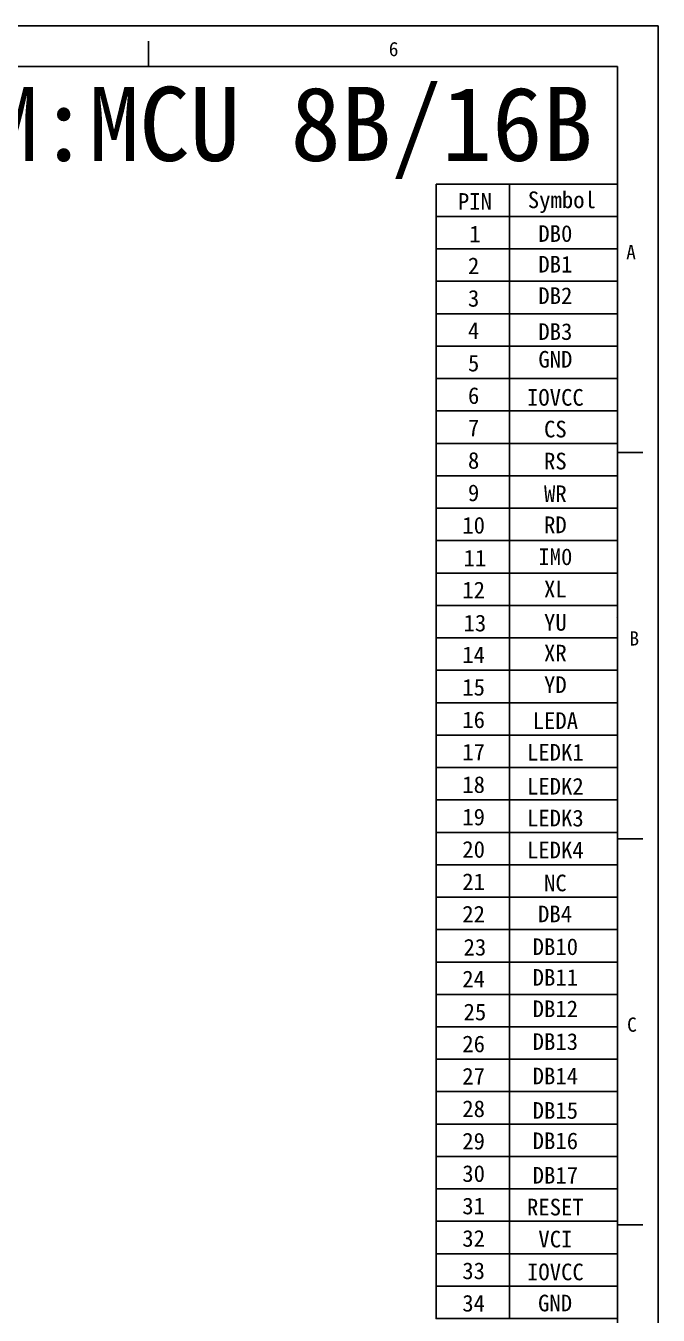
# Model space of a CAD drawing. Header units: millimetres. Extents: x 774 to 1087, y 444 to 661.
# Drawn here: x 1018.5 to 1086.7, y 521.7 to 660.8 of the extents above; entities that cross this region are included whole.
import ezdxf
from ezdxf.enums import TextEntityAlignment as Align

# ---------------------------------------------------------------- set-up
doc = ezdxf.new("R2010")
doc.units = ezdxf.units.MM
for name, color, linetype in [('', 7, 'Continuous'), ('C00-00-00', 7, 'Continuous'), ('DIM', 3, 'Continuous'), ('text', 4, 'Continuous')]:
    doc.layers.add(name, color=color, linetype=linetype)
doc.styles.add('宋体', font='')
doc.styles.get('宋体').set_extended_font_data('SimSun')

msp = doc.modelspace()

# ---------------------------------------------------------------- linework, layer by layer
at = {"layer": '', "color": 0, "lineweight": 13}
for p, q in [((1082.318, 638.203), (1082.318, 586.285)), ((1082.318, 586.285), (1082.318, 531.623))]:
    msp.add_line(p, q, dxfattribs=at)
at = {"color": 7, "linetype": 'Continuous'}
for p, q in [((774.282, 660.786), (1086.703, 660.786)), ((1086.703, 660.786), (1086.703, 443.735))]:
    msp.add_line(p, q, dxfattribs=at)
at = {"linetype": 'Continuous'}
for p, q in [((1031.728, 656.401), (1031.728, 659.141)), ((778.666, 656.401), (1082.318, 656.401)), ((1082.318, 656.401), (1082.318, 448.12)), ((1082.318, 614.745), (1085.059, 614.745)), ((1082.318, 573.088), (1085.059, 573.088)), ((1082.318, 531.432), (1085.059, 531.432))]:
    msp.add_line(p, q, dxfattribs=at)
at = {"color": 7, "linetype": 'Continuous', "lineweight": -2}
for p, q in [((1053.575, 656.401), (1082.318, 656.401)), ((1082.318, 656.401), (1082.318, 546.895))]:
    msp.add_line(p, q, dxfattribs=at)
at = {"color": 7, "lineweight": 0}
msp.add_line((1082.318, 656.401), (1082.318, 552.422), dxfattribs=at)
for p, q in [((1082.318, 556.233), (1082.318, 656.401)), ((1082.318, 620.269), (1082.318, 543.669))]:
    msp.add_line(p, q)
at = {"layer": 'C00-00-00', "lineweight": 13}
for points in [[(1082.318, 641.192), (1082.318, 537.179)], [(1082.318, 641.192), (1082.318, 504.49)], [(1082.318, 564.504), (1082.318, 564.421)], [(1082.318, 564.504), (1082.318, 564.421)]]:
    msp.add_lwpolyline(points, dxfattribs=at)
at = {"layer": 'DIM', "color": 0, "lineweight": 13}
for p, q in [((1082.318, 638.203), (1082.318, 643.716)), ((1082.194, 596.973), (1082.194, 596.973)), ((1082.194, 542.311), (1082.194, 542.311))]:
    msp.add_line(p, q, dxfattribs=at)
at = {"layer": 'text', "color": 0}
for points in [[(1062.75, 643.716), (1070.661, 643.716), (1070.661, 640.218), (1062.75, 640.218)], [(1070.661, 643.716), (1082.318, 643.716), (1082.318, 640.218), (1070.661, 640.218)], [(1062.75, 640.218), (1070.661, 640.218), (1070.661, 636.721), (1062.75, 636.721)], [(1070.661, 640.218), (1082.318, 640.218), (1082.318, 636.721), (1070.661, 636.721)], [(1062.75, 636.721), (1070.661, 636.721), (1070.661, 633.224), (1062.75, 633.224)], [(1070.661, 636.721), (1082.318, 636.721), (1082.318, 633.224), (1070.661, 633.224)], [(1062.75, 633.224), (1070.661, 633.224), (1070.661, 629.727), (1062.75, 629.727)], [(1070.661, 633.224), (1082.318, 633.224), (1082.318, 629.727), (1070.661, 629.727)], [(1062.75, 629.727), (1070.661, 629.727), (1070.661, 626.23), (1062.75, 626.23)], [(1070.661, 629.727), (1082.318, 629.727), (1082.318, 626.23), (1070.661, 626.23)], [(1062.75, 626.23), (1070.661, 626.23), (1070.661, 622.732), (1062.75, 622.732)], [(1070.661, 626.23), (1082.318, 626.23), (1082.318, 622.732), (1070.661, 622.732)], [(1062.75, 622.732), (1070.661, 622.732), (1070.661, 619.235), (1062.75, 619.235)], [(1070.661, 622.732), (1082.318, 622.732), (1082.318, 619.235), (1070.661, 619.235)], [(1062.75, 619.235), (1070.661, 619.235), (1070.661, 615.738), (1062.75, 615.738)], [(1070.661, 619.235), (1082.318, 619.235), (1082.318, 615.738), (1070.661, 615.738)], [(1062.75, 615.738), (1070.661, 615.738), (1070.661, 612.241), (1062.75, 612.241)], [(1070.661, 615.738), (1082.318, 615.738), (1082.318, 612.241), (1070.661, 612.241)], [(1062.75, 612.241), (1070.661, 612.241), (1070.661, 608.743), (1062.75, 608.743)], [(1070.661, 612.241), (1082.318, 612.241), (1082.318, 608.743), (1070.661, 608.743)], [(1062.75, 608.743), (1070.661, 608.743), (1070.661, 605.246), (1062.75, 605.246)], [(1070.661, 608.743), (1082.318, 608.743), (1082.318, 605.246), (1070.661, 605.246)], [(1062.75, 605.246), (1070.661, 605.246), (1070.661, 601.749), (1062.75, 601.749)], [(1070.661, 605.246), (1082.318, 605.246), (1082.318, 601.749), (1070.661, 601.749)], [(1062.75, 601.749), (1070.661, 601.749), (1070.661, 598.252), (1062.75, 598.252)], [(1070.661, 601.749), (1082.318, 601.749), (1082.318, 598.252), (1070.661, 598.252)], [(1062.75, 598.252), (1070.661, 598.252), (1070.661, 594.755), (1062.75, 594.755)], [(1070.661, 598.252), (1082.318, 598.252), (1082.318, 594.755), (1070.661, 594.755)], [(1062.75, 594.755), (1070.661, 594.755), (1070.661, 591.257), (1062.75, 591.257)], [(1070.661, 594.755), (1082.318, 594.755), (1082.318, 591.257), (1070.661, 591.257)], [(1062.75, 591.257), (1070.661, 591.257), (1070.661, 587.76), (1062.75, 587.76)], [(1070.661, 591.257), (1082.318, 591.257), (1082.318, 587.76), (1070.661, 587.76)], [(1062.75, 587.76), (1070.661, 587.76), (1070.661, 584.263), (1062.75, 584.263)], [(1070.661, 587.76), (1082.318, 587.76), (1082.318, 584.263), (1070.661, 584.263)], [(1062.75, 584.263), (1070.661, 584.263), (1070.661, 580.766), (1062.75, 580.766)], [(1070.661, 584.263), (1082.318, 584.263), (1082.318, 580.766), (1070.661, 580.766)], [(1062.75, 580.766), (1070.661, 580.766), (1070.661, 577.268), (1062.75, 577.268)], [(1070.661, 580.766), (1082.318, 580.766), (1082.318, 577.268), (1070.661, 577.268)], [(1062.75, 577.268), (1070.661, 577.268), (1070.661, 573.771), (1062.75, 573.771)], [(1070.661, 577.268), (1082.318, 577.268), (1082.318, 573.771), (1070.661, 573.771)], [(1062.75, 573.771), (1070.661, 573.771), (1070.661, 570.274), (1062.75, 570.274)], [(1070.661, 573.771), (1082.318, 573.771), (1082.318, 570.274), (1070.661, 570.274)], [(1062.75, 570.274), (1070.661, 570.274), (1070.661, 566.777), (1062.75, 566.777)], [(1070.661, 570.274), (1082.318, 570.274), (1082.318, 566.777), (1070.661, 566.777)], [(1062.75, 566.777), (1070.661, 566.777), (1070.661, 563.28), (1062.75, 563.28)], [(1070.661, 566.777), (1082.318, 566.777), (1082.318, 563.28), (1070.661, 563.28)], [(1062.75, 563.28), (1070.661, 563.28), (1070.661, 559.782), (1062.75, 559.782)], [(1070.661, 563.28), (1082.318, 563.28), (1082.318, 559.782), (1070.661, 559.782)], [(1062.75, 559.782), (1070.661, 559.782), (1070.661, 556.285), (1062.75, 556.285)], [(1062.75, 559.782), (1070.661, 559.782), (1070.661, 556.285), (1062.75, 556.285)], [(1070.661, 559.782), (1082.318, 559.782), (1082.318, 556.285), (1070.661, 556.285)], [(1070.661, 559.782), (1082.318, 559.782), (1082.318, 556.285), (1070.661, 556.285)], [(1062.75, 556.285), (1070.661, 556.285), (1070.661, 552.788), (1062.75, 552.788)], [(1070.661, 556.285), (1082.318, 556.285), (1082.318, 552.788), (1070.661, 552.788)], [(1062.75, 552.788), (1070.661, 552.788), (1070.661, 549.291), (1062.75, 549.291)], [(1070.661, 552.788), (1082.318, 552.788), (1082.318, 549.291), (1070.661, 549.291)], [(1062.75, 549.291), (1070.661, 549.291), (1070.661, 545.794), (1062.75, 545.794)], [(1070.661, 549.291), (1082.318, 549.291), (1082.318, 545.794), (1070.661, 545.794)], [(1062.75, 545.794), (1070.661, 545.794), (1070.661, 542.296), (1062.75, 542.296)], [(1070.661, 545.794), (1082.318, 545.794), (1082.318, 542.296), (1070.661, 542.296)], [(1062.75, 542.296), (1070.661, 542.296), (1070.661, 538.799), (1062.75, 538.799)], [(1070.661, 542.296), (1082.318, 542.296), (1082.318, 538.799), (1070.661, 538.799)], [(1062.75, 538.799), (1070.661, 538.799), (1070.661, 535.302), (1062.75, 535.302)], [(1070.661, 538.799), (1082.318, 538.799), (1082.318, 535.302), (1070.661, 535.302)], [(1062.75, 535.302), (1070.661, 535.302), (1070.661, 531.805), (1062.75, 531.805)], [(1070.661, 535.302), (1082.318, 535.302), (1082.318, 531.805), (1070.661, 531.805)], [(1062.75, 531.805), (1070.661, 531.805), (1070.661, 528.307), (1062.75, 528.307)], [(1070.661, 531.805), (1082.318, 531.805), (1082.318, 528.307), (1070.661, 528.307)], [(1062.75, 528.307), (1070.661, 528.307), (1070.661, 524.81), (1062.75, 524.81)], [(1070.661, 528.307), (1082.318, 528.307), (1082.318, 524.81), (1070.661, 524.81)], [(1062.75, 524.81), (1070.661, 524.81), (1070.661, 521.313), (1062.75, 521.313)], [(1070.661, 524.81), (1082.318, 524.81), (1082.318, 521.313), (1070.661, 521.313)]]:
    msp.add_lwpolyline(points, close=True, dxfattribs=at)

# ---------------------------------------------------------------- texts
at = {"color": 4, "linetype": 'Continuous', "style": '宋体'}
for s, p in [('6', (1057.641, 657.51)), ('A', (1083.252, 635.595)), ('B', (1083.597, 593.925)), ('C', (1083.348, 552.262))]:
    msp.add_text(s, height=1.535, dxfattribs=at).set_placement(p)
at = {"color": 1, "linetype": 'Continuous', "style": '宋体'}
msp.add_text('LCM:MCU 8B/16B ', height=7.99141, dxfattribs=at).set_placement((1044.324, 646.206), align=Align.CENTER)
at = {"layer": 'text', "color": 0, "style": '宋体'}
for s, p in [('PIN', (1066.933, 641.834)), ('Symbol', (1076.311, 642.01)), ('1', (1066.933, 638.327)), ('DB0', (1075.61, 638.374)), ('2', (1066.795, 634.89)), ('DB1', (1075.61, 635.063)), ('3', (1066.795, 631.383)), ('DB2', (1075.61, 631.67)), ('4', (1066.795, 627.896)), ('DB3', (1075.61, 627.796)), ('5', (1066.795, 624.399)), ('GND', (1075.61, 624.807)), ('6', (1066.795, 620.892)), ('IOVCC', (1075.61, 620.696)), ('7', (1066.795, 617.404)), ('CS', (1075.61, 617.275)), ('8', (1066.795, 613.897)), ('RS', (1075.61, 613.824)), ('9', (1066.795, 610.4)), ('WR', (1075.61, 610.298)), ('10', (1066.795, 606.903)), ('RD', (1075.61, 606.947)), ('11', (1066.933, 603.355)), ('12', (1066.795, 599.918)), ('XL', (1075.61, 600.014)), ('13', (1066.933, 596.35)), ('YU', (1075.61, 596.428)), ('XR', (1075.61, 593.107)), ('14', (1066.795, 592.924)), ('15', (1066.795, 589.427)), ('YD', (1075.61, 589.704)), ('16', (1066.795, 585.919)), ('LEDA', (1075.61, 585.824)), ('17', (1066.795, 582.432)), ('LEDK1', (1075.61, 582.408)), ('18', (1066.795, 578.925)), ('LEDK2', (1075.61, 578.74)), ('19', (1066.795, 575.428)), ('LEDK3', (1075.61, 575.308)), ('20', (1066.795, 571.93)), ('LEDK4', (1075.61, 571.867)), ('21', (1066.795, 568.443)), ('NC', (1075.61, 568.311)), ('22', (1066.795, 564.946)), ('DB4', (1075.581, 564.97)), ('23', (1066.933, 561.378)), ('24', (1066.795, 557.952)), ('25', (1066.933, 554.394)), ('26', (1066.795, 550.947)), ('27', (1066.795, 547.46)), ('28', (1066.795, 543.953)), ('29', (1066.795, 540.456)), ('30', (1066.795, 536.958)), ('31', (1066.795, 533.461)), ('RESET', (1075.61, 533.341)), ('32', (1066.795, 529.964)), ('VCI', (1075.61, 529.89)), ('33', (1066.795, 526.467)), ('IOVCC', (1075.61, 526.345)), ('34', (1066.795, 522.969)), ('GND', (1075.581, 522.993))]:
    msp.add_text(s, height=1.8, dxfattribs=at).set_placement(p, align=Align.MIDDLE_CENTER)
at = {"layer": 'text', "color": 1, "style": '宋体'}
for s, p in [('IM0', (1075.61, 603.502)), ('DB10', (1075.61, 561.436)), ('DB11', (1075.61, 558.124)), ('DB12', (1075.61, 554.732)), ('DB13', (1075.61, 551.199)), ('DB14', (1075.61, 547.486)), ('DB15', (1075.61, 543.767)), ('DB16', (1075.61, 540.492)), ('DB17', (1075.61, 536.773))]:
    msp.add_text(s, height=1.8, dxfattribs=at).set_placement(p, align=Align.MIDDLE_CENTER)

doc.saveas('drawing.dxf')
